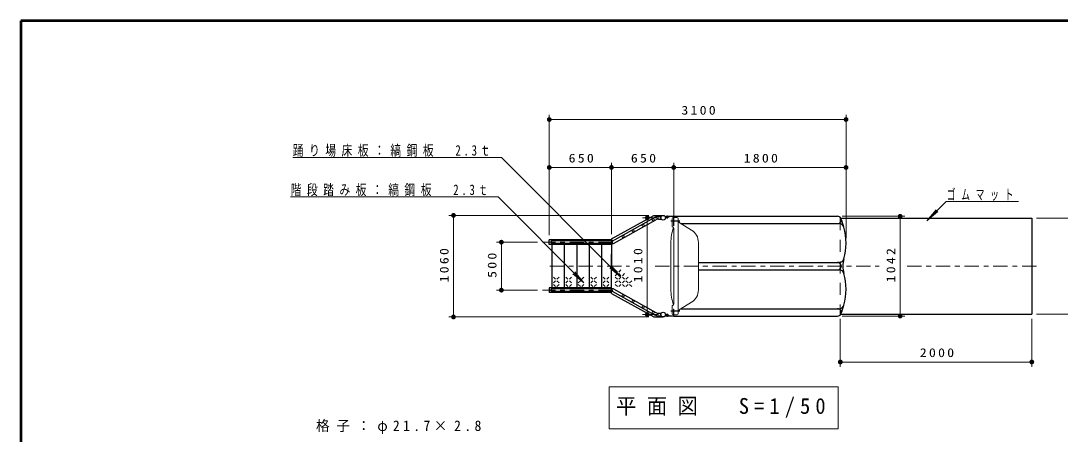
# Model space of a CAD drawing. Units: millimetres on the paper, scale 1:50. Extents: x -365 to 0, y 0 to 257.
# Drawn here: x -365 to -147.9, y 170.7 to 257 of the extents above; entities that cross this region are included whole.
import ezdxf

# ---------------------------------------------------------------- set-up
doc = ezdxf.new("R2010")
doc.units = ezdxf.units.MM
for name, pattern in [('USER1', [4.5, 2.5, -2]), ('USER2', [6, 3, -1, 1, -1]), ('USER3', [8, 3, -1, 1, -1, 1, -1])]:
    doc.linetypes.add(name, pattern=pattern)
doc.layers.add('LY_1', color=7, linetype='Continuous', lineweight=13)
doc.styles.add('ＭＳ ゴシック', font='')
doc.styles.get('ＭＳ ゴシック').set_extended_font_data('MS Gothic')

# ---------------------------------------------------------------- blocks, each defined once
blk = doc.blocks.new('filled_dot')
at = {"color": 0, "linetype": 'Continuous', "lineweight": -2, "const_width": 1.25}
blk.add_lwpolyline([(-0.625, 0, 1), (0.625, 0, 1)], format="xyb", close=True, dxfattribs=at)

msp = doc.modelspace()

# ---------------------------------------------------------------- linework, layer by layer
at = {"layer": 'LY_1', "lineweight": 50}
for p, q in [((0, 257), (-365, 257)), ((-365, 257), (-365, 0))]:
    msp.add_line(p, q, dxfattribs=at)
at = {"layer": 'LY_1'}
for p, q in [((-254.613, 212.294), (-254.613, 237.394)), ((-192.613, 227.394), (-192.613, 237.394)), ((-254.613, 236.394), (-192.613, 236.394)), ((-308.186, 228.466), (-264.603, 228.466)), ((-264.603, 228.466), (-239.637, 203.5)), ((-254.613, 212.294), (-254.613, 227.394)), ((-254.613, 226.394), (-241.613, 226.394)), ((-241.613, 212.494), (-241.613, 227.394)), ((-241.613, 226.394), (-228.613, 226.394)), ((-241.613, 226.394), (-241.613, 225.394)), ((-228.613, 215.783), (-228.613, 227.394)), ((-228.613, 226.394), (-192.613, 226.394)), ((-228.613, 226.394), (-228.613, 225.394)), ((-192.613, 211.621), (-192.613, 227.394)), ((-308.633, 220.248), (-265.306, 220.248)), ((-265.306, 220.248), (-247.358, 202.3)), ((-171.71, 219.275), (-175.709, 215.276)), ((-175.709, 215.276), (-173.781, 217.574)), ((-175.709, 215.276), (-173.411, 217.204)), ((-171.71, 219.275), (-156.605, 219.275)), ((-233.779, 216.394), (-275.613, 216.394)), ((-274.613, 195.194), (-274.613, 216.394)), ((-231.813, 215.894), (-235.127, 215.894)), ((-234.127, 195.694), (-234.127, 215.894)), ((-228.953, 215.754), (-228.953, 214.167)), ((-228.753, 215.954), (-227.913, 215.954)), ((-227.713, 215.754), (-227.713, 195.834)), ((-193.394, 216.209), (-180.313, 216.209)), ((-181.313, 216.209), (-181.313, 195.381)), ((-152.813, 215.794), (-142.813, 215.794)), ((-228.841, 213.988), (-228.725, 213.931)), ((-228.613, 213.752), (-228.613, 197.837)), ((-224.88, 213.322), (-227.237, 214.774)), ((-257.047, 210.794), (-265.613, 210.794)), ((-264.613, 200.794), (-264.613, 210.794)), ((-223.453, 210.768), (-223.453, 200.821)), ((-229.198, 200.997), (-229.198, 210.592)), ((-247.358, 202.3), (-249.656, 204.228)), ((-247.358, 202.3), (-249.286, 204.598)), ((-239.637, 203.5), (-241.935, 205.428)), ((-239.637, 203.5), (-241.565, 205.798)), ((-240.387, 204.55), (-240.837, 205)), ((-240.387, 204.25), (-240.837, 203.8)), ((-239.637, 205), (-240.087, 204.55)), ((-239.637, 203.8), (-240.087, 204.25)), ((-238.887, 204.25), (-239.337, 203.8)), ((-253.308, 203.05), (-253.758, 203.5)), ((-253.308, 202.75), (-253.758, 202.3)), ((-253.308, 201.55), (-253.758, 202)), ((-252.558, 203.5), (-253.008, 203.05)), ((-252.558, 202.3), (-253.008, 202.75)), ((-252.558, 202), (-253.008, 201.55)), ((-250.708, 203.05), (-251.158, 203.5)), ((-250.708, 202.75), (-251.158, 202.3)), ((-250.708, 201.55), (-251.158, 202)), ((-249.958, 203.5), (-250.408, 203.05)), ((-249.958, 202.3), (-250.408, 202.75)), ((-249.958, 202), (-250.408, 201.55)), ((-248.108, 202.75), (-248.558, 202.3)), ((-248.108, 201.55), (-248.558, 202)), ((-247.358, 203.5), (-247.808, 203.05)), ((-247.358, 202), (-247.808, 201.55)), ((-245.508, 203.05), (-245.958, 203.5)), ((-245.508, 202.75), (-245.958, 202.3)), ((-245.508, 201.55), (-245.958, 202)), ((-244.758, 203.5), (-245.208, 203.05)), ((-244.758, 202.3), (-245.208, 202.75)), ((-244.758, 202), (-245.208, 201.55)), ((-242.908, 203.05), (-243.358, 203.5)), ((-242.908, 202.75), (-243.358, 202.3)), ((-242.908, 201.55), (-243.358, 202)), ((-242.158, 203.5), (-242.608, 203.05)), ((-242.158, 202.3), (-242.608, 202.75)), ((-242.158, 202), (-242.608, 201.55)), ((-240.387, 203.05), (-240.837, 203.5)), ((-240.387, 202.75), (-240.837, 202.3)), ((-240.387, 201.55), (-240.837, 202)), ((-239.637, 203.5), (-240.087, 203.05)), ((-239.637, 202.3), (-240.087, 202.75)), ((-239.637, 202), (-240.087, 201.55)), ((-238.887, 203.05), (-239.337, 203.5)), ((-238.887, 202.75), (-239.337, 202.3)), ((-238.887, 201.55), (-239.337, 202)), ((-238.137, 203.5), (-238.587, 203.05)), ((-238.137, 202.3), (-238.587, 202.75)), ((-238.137, 202), (-238.587, 201.55)), ((-237.387, 202.75), (-237.837, 202.3)), ((-237.387, 201.55), (-237.837, 202)), ((-257.047, 200.794), (-265.613, 200.794)), ((-228.841, 197.601), (-228.725, 197.657)), ((-224.88, 198.266), (-227.237, 196.814)), ((-231.813, 195.694), (-235.127, 195.694)), ((-228.953, 197.421), (-228.953, 195.834)), ((-228.753, 195.634), (-227.913, 195.634)), ((-152.813, 195.794), (-142.813, 195.794)), ((-233.779, 195.194), (-275.613, 195.194)), ((-193.813, 194.794), (-193.813, 184.794)), ((-193.394, 195.381), (-180.313, 195.381)), ((-153.813, 194.794), (-153.813, 184.794)), ((-153.813, 185.794), (-193.813, 185.794)), ((-242.063, 180.62), (-242.063, 171.82)), ((-194.263, 180.62), (-242.063, 180.62)), ((-194.263, 171.82), (-194.263, 180.62)), ((-242.063, 171.82), (-194.263, 171.82))]:
    msp.add_line(p, q, dxfattribs=at)
at = {"layer": 'LY_1', "lineweight": 25}
for p, q in [((-241.613, 211.494), (-232.779, 216.394)), ((-241.477, 211.03), (-232.596, 215.956)), ((-241.209, 210.556), (-232.332, 215.481)), ((-232.779, 216.394), (-230.813, 216.394)), ((-231.785, 216.166), (-231.216, 216.166)), ((-231.785, 215.622), (-231.216, 215.622)), ((-230.413, 216.17), (-229.564, 216.17)), ((-230.364, 216.08), (-229.564, 216.08)), ((-230.16, 215.92), (-230.16, 216.08)), ((-229.768, 215.92), (-230.16, 215.92)), ((-230.064, 215.92), (-230.064, 216.08)), ((-229.864, 215.92), (-229.864, 216.08)), ((-229.768, 215.92), (-229.768, 216.08)), ((-229.564, 216.17), (-229.564, 216.08)), ((-228.613, 216.209), (-194.394, 216.209)), ((-193.813, 215.794), (-153.813, 215.794)), ((-153.813, 215.794), (-153.813, 195.794)), ((-228.613, 214.182), (-228.613, 214.859)), ((-227.093, 214.685), (-194.033, 214.685)), ((-241.613, 211.294), (-254.613, 211.294)), ((-254.613, 210.294), (-254.613, 211.294)), ((-241.341, 211.066), (-253.986, 211.066)), ((-241.613, 211.494), (-241.613, 205.794)), ((-241.613, 210.294), (-254.613, 210.294)), ((-253.998, 201.294), (-253.998, 210.294)), ((-241.341, 210.522), (-253.986, 210.522)), ((-251.398, 201.294), (-251.398, 210.294)), ((-248.798, 201.294), (-248.798, 210.294)), ((-246.198, 201.294), (-246.198, 210.294)), ((-243.598, 201.294), (-243.598, 210.294)), ((-223.453, 206.557), (-194.033, 206.557)), ((-241.613, 200.094), (-241.613, 205.794)), ((-223.453, 205.033), (-194.033, 205.033)), ((-254.613, 201.294), (-254.613, 200.294)), ((-241.613, 201.294), (-254.613, 201.294)), ((-241.613, 200.294), (-254.613, 200.294)), ((-241.341, 201.066), (-253.986, 201.066)), ((-241.341, 200.522), (-253.986, 200.522)), ((-241.613, 200.094), (-232.779, 195.194)), ((-241.477, 200.559), (-232.596, 195.632)), ((-241.209, 201.032), (-232.332, 196.108)), ((-231.785, 195.966), (-231.216, 195.966)), ((-231.785, 195.422), (-231.216, 195.422)), ((-230.413, 195.418), (-229.564, 195.418)), ((-230.364, 195.508), (-229.564, 195.508)), ((-229.768, 195.668), (-230.16, 195.668)), ((-230.16, 195.668), (-230.16, 195.508)), ((-230.064, 195.668), (-230.064, 195.508)), ((-229.864, 195.668), (-229.864, 195.508)), ((-229.768, 195.668), (-229.768, 195.508)), ((-229.564, 195.418), (-229.564, 195.508)), ((-227.09, 196.905), (-194.033, 196.905)), ((-193.813, 195.794), (-153.813, 195.794)), ((-232.779, 195.194), (-230.813, 195.194)), ((-228.613, 195.381), (-194.394, 195.381))]:
    msp.add_line(p, q, dxfattribs=at)
at = {"layer": 'LY_1', "linetype": 'USER3'}
for p, q in [((-230.173, 216.26), (-230.173, 216.17)), ((-230.173, 216.26), (-228.713, 216.26)), ((-230.173, 216.17), (-228.708, 216.17)), ((-229.964, 216.376), (-229.964, 215.664)), ((-228.663, 216.125), (-228.663, 214.778)), ((-228.573, 216.125), (-228.573, 214.778)), ((-228.573, 214.778), (-228.663, 214.778)), ((-230.173, 195.328), (-230.173, 195.418)), ((-230.173, 195.418), (-228.708, 195.418)), ((-229.964, 195.212), (-229.964, 195.924)), ((-228.663, 195.463), (-228.663, 196.811)), ((-228.573, 196.811), (-228.663, 196.811)), ((-228.573, 195.463), (-228.573, 196.811)), ((-230.173, 195.328), (-228.713, 195.328))]:
    msp.add_line(p, q, dxfattribs=at)
at = {"layer": 'LY_1', "linetype": 'USER2', "lineweight": 25}
for p, q in [((-227.363, 215.184), (-229.235, 215.184)), ((-227.363, 196.404), (-229.235, 196.404))]:
    msp.add_line(p, q, dxfattribs=at)
at = {"layer": 'LY_1', "linetype": 'USER1'}
for p, q in [((-228.653, 215.954), (-228.653, 214.784)), ((-228.573, 215.954), (-228.573, 214.784)), ((-193.813, 215.794), (-193.813, 195.794)), ((-228.573, 214.784), (-228.653, 214.784)), ((-241.659, 201.294), (-241.659, 210.294)), ((-241.613, 201.294), (-241.613, 210.294)), ((-228.573, 196.806), (-228.653, 196.806)), ((-228.653, 195.636), (-228.653, 196.806)), ((-228.573, 195.636), (-228.573, 196.806))]:
    msp.add_line(p, q, dxfattribs=at)
at = {"layer": 'LY_1', "linetype": 'USER2'}
for p, q in [((-241.341, 210.794), (-256.047, 210.794)), ((-254.513, 205.794), (-237.865, 205.794)), ((-232.5, 205.794), (-185.702, 205.794)), ((-179.861, 205.794), (-152.766, 205.794)), ((-241.341, 200.794), (-256.047, 200.794))]:
    msp.add_line(p, q, dxfattribs=at)
at = {"layer": 'LY_1', "linetype": 'USER1'}
for centre in [(-232.893, 215.48), (-237.096, 213.149), (-234.992, 214.316), (-239.19, 211.988), (-239.19, 199.601), (-237.096, 198.44), (-234.992, 197.273), (-232.893, 196.108)]:
    msp.add_circle(centre, 0.217, dxfattribs=at)
at = {"layer": 'LY_1', "lineweight": 25}
for centre in [(-230.813, 215.894), (-230.813, 195.694)]:
    msp.add_circle(centre, 0.486, dxfattribs=at)
for centre, radius, start, end in [((-231.785, 214.494), 1.672, 90, 119.01753), ((-231.785, 214.494), 1.128, 90, 119.01753), ((-194.394, 215.447), 0.762, 269.99995, 90.00005), ((-205.313, 210.621), 12.7, 15.12167, 23.91602), ((-194.033, 213.669), 1.016, 15.12167, 90), ((-205.313, 210.621), 12.7, 344.87834, 15.12167), ((-253.986, 210.794), 0.272, 90, 270), ((-241.341, 210.794), 0.272, 120, 299.01753), ((-194.394, 205.795), 0.762, 269.99995, 90.00005), ((-194.033, 207.573), 1.016, 270, 344.87834), ((-188.2, 205.795), 5.08, 162.67291, 197.32708), ((-194.033, 204.017), 1.016, 15.12167, 90), ((-205.313, 200.969), 12.7, 344.87833, 15.12167), ((-253.986, 200.794), 0.272, 90, 270), ((-241.341, 200.794), 0.272, 60.98247, 240), ((-194.033, 197.921), 1.016, 270, 344.87833), ((-205.313, 200.969), 12.7, 336.08398, 344.87833), ((-231.785, 197.094), 1.672, 240.98247, 270), ((-231.785, 197.094), 1.128, 240.98247, 270), ((-194.394, 196.143), 0.762, 269.99995, 90.00005)]:
    msp.add_arc(centre, radius, start, end, dxfattribs=at)
at = {"layer": 'LY_1'}
for centre, radius, start, end in [((-228.753, 215.754), 0.2, 90, 180), ((-227.913, 215.754), 0.2, 0, 90), ((-226.713, 215.626), 1, 180, 238.376), ((-219.242, 210.592), 9.956, 160.82546, 180), ((-228.753, 214.167), 0.2, 180, 243.97842), ((-228.813, 213.752), 0.2, 0, 63.97842), ((-226.453, 210.768), 3, 0, 58.376), ((-219.242, 200.997), 9.956, 180, 199.17454), ((-226.453, 200.821), 3, 301.624, 0), ((-228.753, 197.421), 0.2, 116.02158, 180), ((-228.813, 197.837), 0.2, 296.02158, 0), ((-228.753, 195.834), 0.2, 180, 270), ((-227.913, 195.834), 0.2, 270, 0), ((-226.713, 195.963), 1, 121.624, 180)]:
    msp.add_arc(centre, radius, start, end, dxfattribs=at)
at = {"layer": 'LY_1', "linetype": 'USER3'}
for centre, radius, start, end in [((-228.708, 216.125), 0.135, 0, 90), ((-228.708, 216.125), 0.045, 0, 90), ((-228.708, 195.463), 0.135, 270, 0), ((-228.708, 195.463), 0.045, 270, 0)]:
    msp.add_arc(centre, radius, start, end, dxfattribs=at)

# ---------------------------------------------------------------- block references
at = {"layer": 'LY_1', "xscale": 0.4, "yscale": 0.4}
for p in [(-254.613, 236.394), (-254.613, 226.394), (-241.613, 226.394), (-228.613, 226.394), (-193.813, 185.794)]:
    msp.add_blockref('filled_dot', p, dxfattribs=at)
for p, rotation in [((-192.613, 236.394), 180), ((-241.613, 226.394), 180), ((-228.613, 226.394), 180), ((-192.613, 226.394), 180), ((-274.613, 216.394), 270), ((-234.127, 215.894), 270), ((-181.313, 216.209), 270), ((-264.613, 210.794), 270), ((-264.613, 200.794), 90), ((-274.613, 195.194), 90), ((-234.127, 195.694), 90), ((-181.313, 195.381), 90), ((-153.813, 185.794), 180)]:
    msp.add_blockref('filled_dot', p, dxfattribs=dict(at, rotation=rotation))

# ---------------------------------------------------------------- texts
at = {"layer": 'LY_1', "style": 'ＭＳ ゴシック'}
for s, insert, char_height, attachment_point in [('\\T1.33;\\W1.15;3100', (-223.192, 237.394), 1.833, 8), ('\\T1.51;\\W0.75;踊り場床板：縞鋼板\u30002.3ｔ', (-308.186, 228.616), 2.199, 7), ('\\T1.33;\\W1.15;650', (-247.698, 227.394), 1.833, 8), ('\\T1.33;\\W1.15;650', (-234.698, 227.394), 1.833, 8), ('\\T1.33;\\W1.15;1800', (-210.192, 227.394), 1.833, 8), ('\\T1.51;\\W0.75;階段踏み板：縞鋼板\u30002.3ｔ', (-308.633, 220.398), 2.199, 7), ('\\T1.64;\\W0.6;ゴムマット', (-171.605, 219.425), 2.199, 7), ('\\T1.33;\\W1.15;2000', (-173.39, 186.794), 1.833, 8), ('\\T1.5;\\W0.95;平面図\u3000S=1/50', (-240.663, 176.22), 3.299, 4), ('\\T1.5;\\W0.95;格子：φ21.7×2.8', (-303.338, 170.803), 2.199, 7)]:
    msp.add_mtext(s, dxfattribs=dict(at, insert=insert, char_height=char_height, attachment_point=attachment_point))
at = {"layer": 'LY_1', "char_height": 1.833, "attachment_point": 8, "rotation": 90, "style": 'ＭＳ ゴシック'}
for s, insert in [('\\T1.33;\\W1.15;1060', (-275.613, 206.215)), ('\\T1.33;\\W1.15;500', (-265.613, 206.211)), ('\\T1.33;\\W1.15;1010', (-235.127, 206.217)), ('\\T1.33;\\W1.15;1042', (-182.313, 206.218))]:
    msp.add_mtext(s, dxfattribs=dict(at, insert=insert))

doc.saveas('drawing.dxf')
